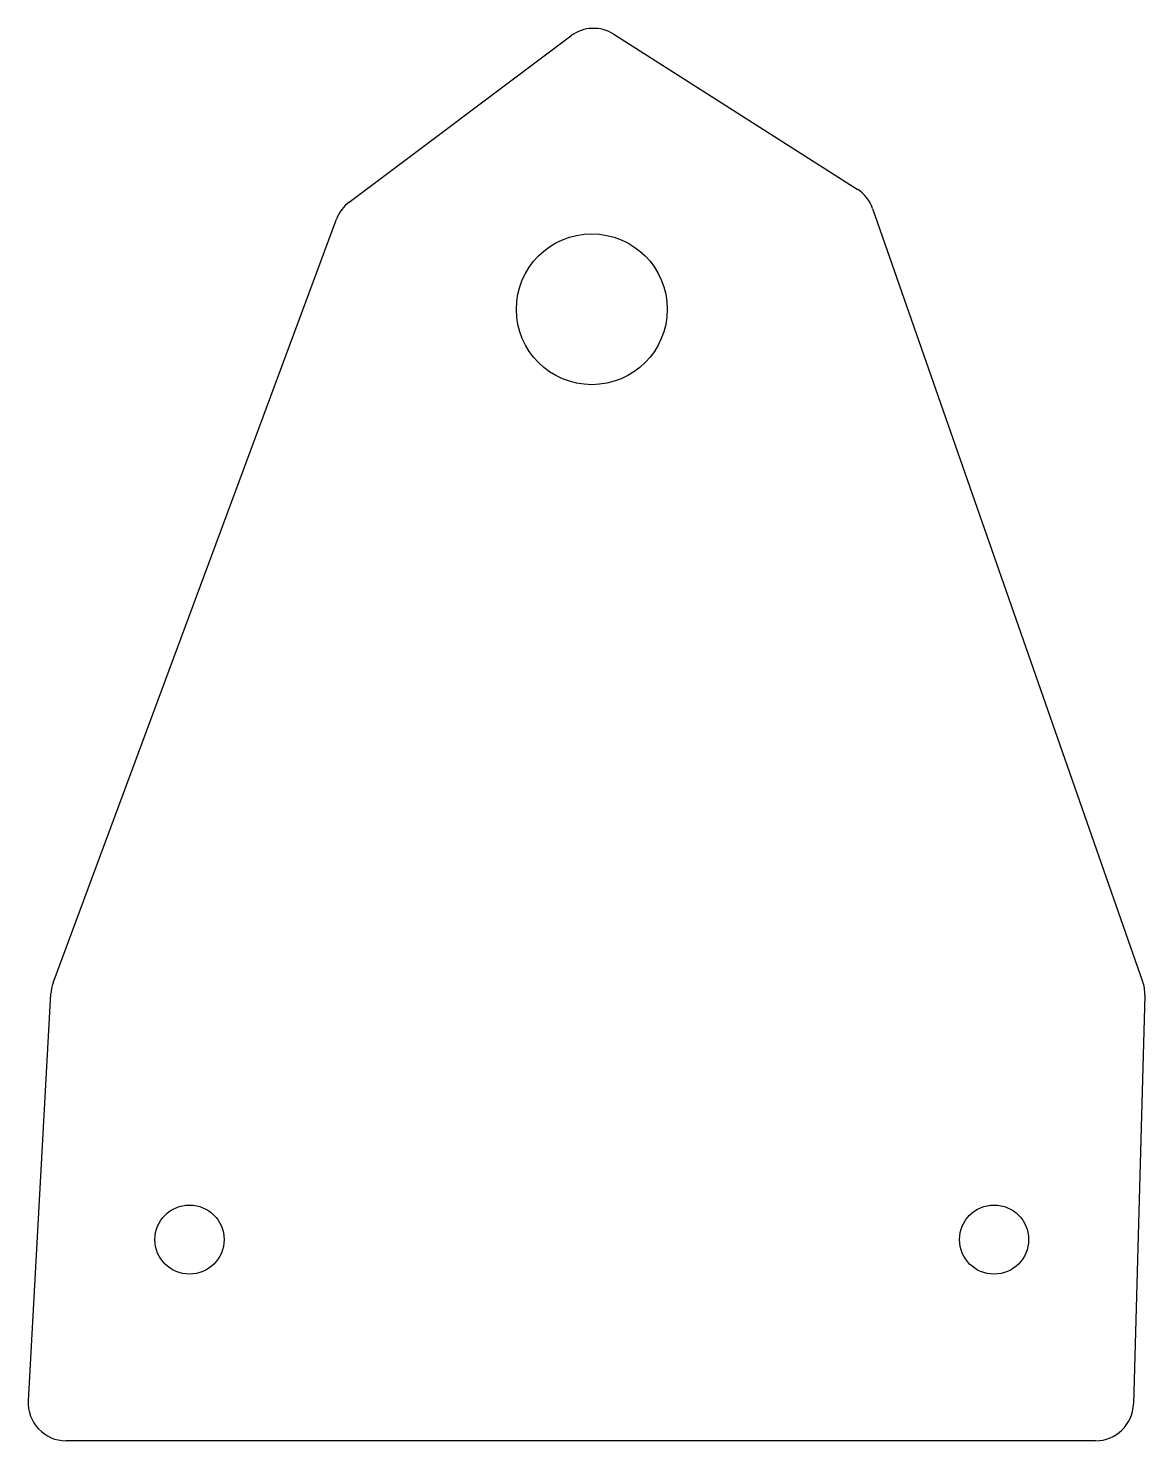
# Model space of a CAD drawing. Header units: millimetres. Extents: x -45 to 44, y -90 to 22.
import ezdxf

# ---------------------------------------------------------------- set-up
doc = ezdxf.new("R2010")
doc.units = ezdxf.units.MM

msp = doc.modelspace()

# ---------------------------------------------------------------- linework, layer by layer
for p, q in [((-19.29, 8.53), (-1.66, 21.75)), ((1.75, 21.89), (21.12, 9.56)), ((22.34, 8.02), (43.82, -53.48)), ((-42.84, -53.58), (-20.31, 7.17)), ((-44.82, -86.83), (-43.03, -54.45)), ((43.98, -54.55), (43.08, -87.08)), ((40.08, -90), (-41.83, -90))]:
    msp.add_line(p, q)
for centre, radius in [((0, 0), 6), ((-32, -74), 2.75), ((32, -74), 2.75)]:
    msp.add_circle(centre, radius)
for centre, start, end in [((0.14, 19.35), 57.5288, 126.8699), ((19.51, 7.03), 19.2495, 57.5288), ((-17.49, 6.13), 126.8699, 159.6468), ((-40.03, -54.62), 159.6468, 176.8202), ((40.99, -54.47), -1.5911, 19.2495), ((-41.83, -87), 176.8202, 270), ((40.08, -87), -90, -1.5911)]:
    msp.add_arc(centre, 3, start, end)

doc.saveas('drawing.dxf')
